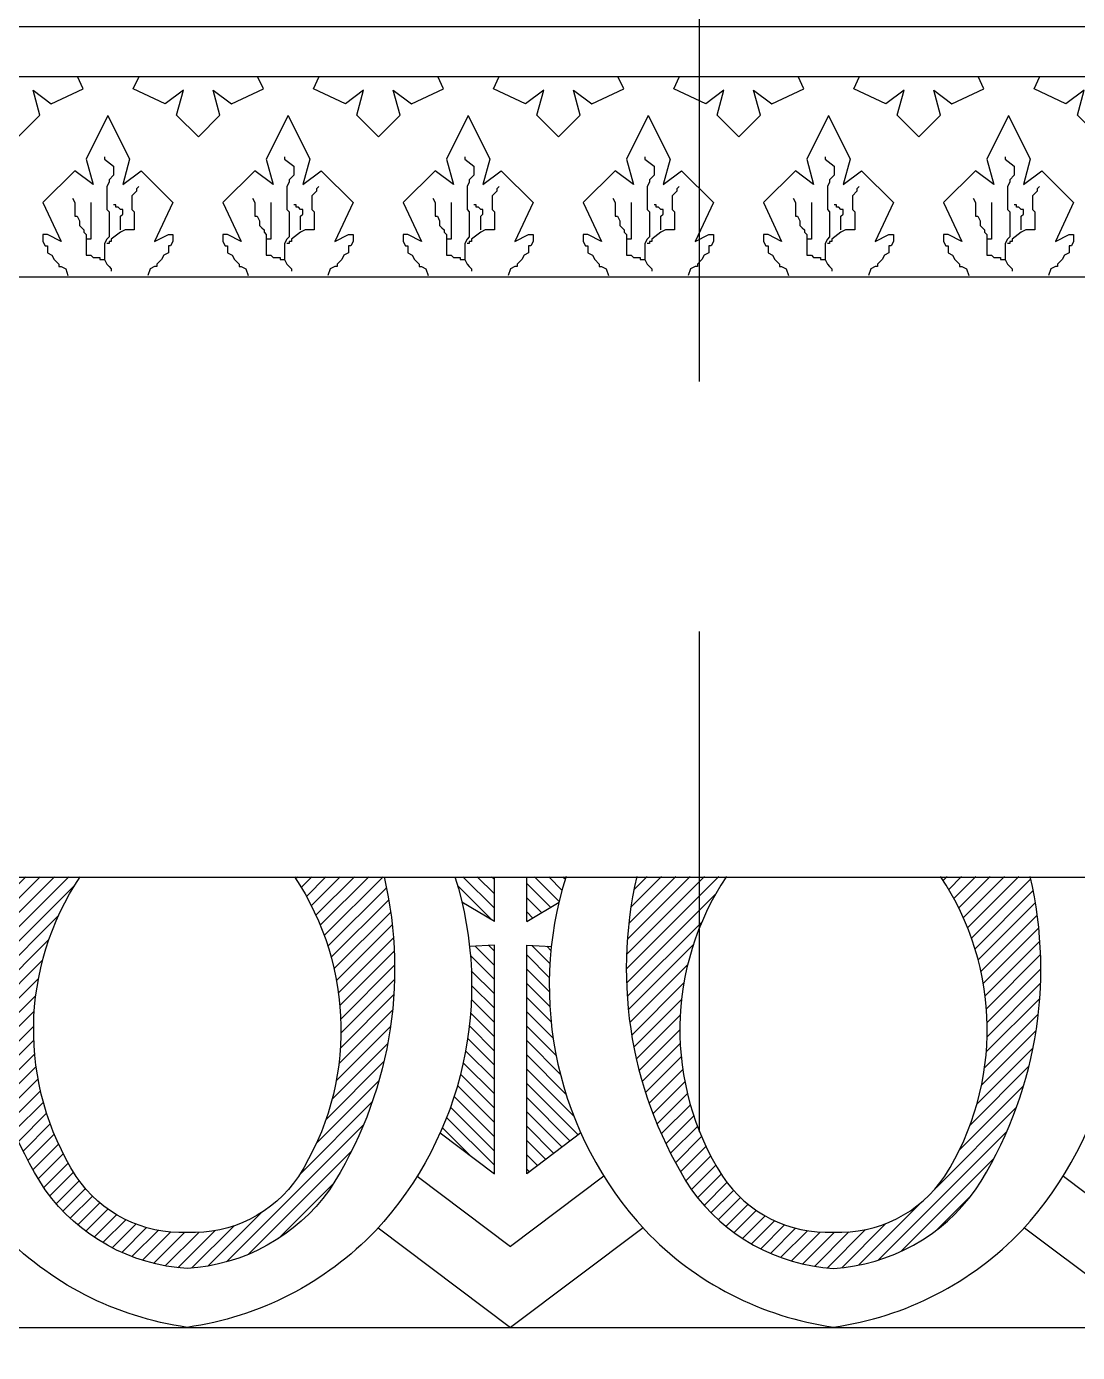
# Model space of a CAD drawing. Extents: x 225 to 2401, y 148 to 3508.
# Drawn here: x 620.2 to 725.2, y 3091 to 3223.5 of the extents above; entities that cross this region are included whole.
import ezdxf

# ---------------------------------------------------------------- set-up
doc = ezdxf.new("R2010")
doc.units = 0
doc.header["$LTSCALE"] = 10
doc.header["$MEASUREMENT"] = 0
doc.linetypes.add('HIDDEN', pattern=[0.375, 0.25, -0.125])
doc.layers.add('3', color=3, linetype='CONTINUOUS')
doc.layers.add('7', color=7, linetype='CONTINUOUS')

msp = doc.modelspace()

# ---------------------------------------------------------------- hatches: boundary and pattern name
at = {"layer": '3'}
h = msp.add_hatch(dxfattribs=at)
h.set_pattern_fill('ANSI31', color=256, scale=8.075, style=0)
h.set_pattern_definition([(45, (162.4592, 1808.6614), (-0.7137359, 0.7137359), [])])
h.paths.add_polyline_path([(625.54, 3138.5), (616.57, 3138.5, 0.20319), (622.04, 3107.2, 0.224863), (636.23, 3099.34, 0.224863), (650.43, 3107.2, 0.20319), (655.9, 3138.5), (646.93, 3138.5, -0.297247), (647.34, 3108.55, -0.262813), (636.23, 3102.96, -0.262813), (625.13, 3108.55, -0.297247)])
h = msp.add_hatch(dxfattribs=at)
h.set_pattern_fill('ANSI31', color=256, scale=8.075, style=0)
h.set_pattern_definition([(135, (1110.01, 1808.6614), (0.7137359, 0.7137359), [])])
h.paths.add_polyline_path([(670.15, 3138.5), (674.1, 3138.5, 0.018345), (673.4, 3135.95), (670.15, 3134.02)])
h.paths.add_polyline_path([(670.15, 3131.66), (672.64, 3131.53, 0.133078), (675.57, 3112.9), (670.15, 3108.81)])
h.paths.add_polyline_path([(664.43, 3131.53), (666.92, 3131.66), (666.92, 3108.81), (661.5, 3112.9, 0.133078)])
h.paths.add_polyline_path([(666.92, 3138.5), (666.92, 3134.02), (663.67, 3135.95, 0.018345), (662.97, 3138.5)])
h = msp.add_hatch(dxfattribs=at)
h.set_pattern_fill('ANSI31', color=256, scale=8.075, style=0)
h.set_pattern_definition([(45, (291.6335, 1808.6807), (-0.7137359, 0.7137359), [])])
h.paths.add_polyline_path([(720.47, 3138.52), (711.5, 3138.52, -0.297247), (711.92, 3108.57, -0.262813), (700.81, 3102.98, -0.262813), (689.7, 3108.57, -0.297247), (690.11, 3138.52), (681.15, 3138.52, 0.20319), (686.61, 3107.22, 0.224863), (700.81, 3099.35, 0.224863), (715, 3107.22, 0.20319)])

# ---------------------------------------------------------------- linework, layer by layer
at = {"layer": '3', "linetype": 'HIDDEN', "ltscale": 20}
msp.add_line((687.43, 338), (687.43, 3507.88), dxfattribs=at)
at = {"layer": '3'}
for p, q in [((277.43, 3218.47), (1385.49, 3218.47)), ((621.43, 3198.47), (635.14, 3198.47)), ((639.43, 3198.47), (653.14, 3198.47)), ((639.43, 3198.47), (653.14, 3198.47)), ((657.43, 3198.47), (671.14, 3198.47)), ((675.43, 3198.47), (689.14, 3198.47)), ((693.43, 3198.47), (707.14, 3198.47)), ((693.43, 3198.47), (707.14, 3198.47)), ((711.43, 3198.47), (725.14, 3198.47)), ((666.92, 3134.02), (666.92, 3138.5)), ((670.15, 3134.02), (670.15, 3138.5)), ((666.92, 3134.02), (663.67, 3135.95)), ((670.15, 3134.02), (673.4, 3135.95)), ((666.92, 3131.66), (664.43, 3131.53)), ((666.92, 3108.81), (666.92, 3131.66)), ((670.15, 3108.81), (670.15, 3131.66)), ((670.15, 3131.66), (672.64, 3131.53)), ((661.5, 3112.9), (666.92, 3108.81)), ((675.57, 3112.9), (670.15, 3108.81)), ((659.19, 3108.57), (668.53, 3101.54)), ((677.87, 3108.57), (668.53, 3101.54)), ((723.77, 3108.59), (733.11, 3101.55)), ((655.3, 3103.41), (668.53, 3093.45)), ((681.77, 3103.41), (668.53, 3093.45)), ((719.88, 3103.43), (733.11, 3093.47)), ((442.43, 3093.47), (1378.48, 3093.47))]:
    msp.add_line(p, q, dxfattribs=at)
for points in [[(619.34, 3212.43), (621.5, 3214.61), (620.82, 3217.11), (622.64, 3215.75), (625.84, 3217.24), (625.26, 3218.47)], [(637.34, 3212.43), (635.17, 3214.61), (635.85, 3217.11), (634.03, 3215.75), (630.84, 3217.24), (631.41, 3218.47)], [(637.34, 3212.43), (639.5, 3214.61), (638.82, 3217.11), (640.64, 3215.75), (643.84, 3217.24), (643.26, 3218.47)], [(655.34, 3212.43), (653.17, 3214.61), (653.85, 3217.11), (652.03, 3215.75), (648.84, 3217.24), (649.41, 3218.47)], [(655.34, 3212.43), (653.17, 3214.61), (653.85, 3217.11), (652.03, 3215.75), (648.84, 3217.24), (649.41, 3218.47)], [(655.34, 3212.43), (657.5, 3214.61), (656.82, 3217.11), (658.64, 3215.75), (661.84, 3217.24), (661.26, 3218.47)], [(655.34, 3212.43), (657.5, 3214.61), (656.82, 3217.11), (658.64, 3215.75), (661.84, 3217.24), (661.26, 3218.47)], [(673.34, 3212.43), (671.17, 3214.61), (671.85, 3217.11), (670.03, 3215.75), (666.84, 3217.24), (667.41, 3218.47)], [(673.34, 3212.43), (675.5, 3214.61), (674.82, 3217.11), (676.64, 3215.75), (679.84, 3217.24), (679.26, 3218.47)], [(691.34, 3212.43), (689.17, 3214.61), (689.85, 3217.11), (688.03, 3215.75), (684.84, 3217.24), (685.41, 3218.47)], [(691.34, 3212.43), (693.5, 3214.61), (692.82, 3217.11), (694.64, 3215.75), (697.84, 3217.24), (697.26, 3218.47)], [(709.34, 3212.43), (707.17, 3214.61), (707.85, 3217.11), (706.03, 3215.75), (702.84, 3217.24), (703.41, 3218.47)], [(709.34, 3212.43), (707.17, 3214.61), (707.85, 3217.11), (706.03, 3215.75), (702.84, 3217.24), (703.41, 3218.47)], [(709.34, 3212.43), (711.5, 3214.61), (710.82, 3217.11), (712.64, 3215.75), (715.84, 3217.24), (715.26, 3218.47)], [(709.34, 3212.43), (711.5, 3214.61), (710.82, 3217.11), (712.64, 3215.75), (715.84, 3217.24), (715.26, 3218.47)], [(727.34, 3212.43), (725.17, 3214.61), (725.85, 3217.11), (724.03, 3215.75), (720.84, 3217.24), (721.41, 3218.47)], [(628.3, 3214.58), (626.13, 3210.2), (626.82, 3207.69), (624.99, 3209.06), (621.8, 3205.87), (623.62, 3202), (622.26, 3202.68), (622.03, 3202.68), (621.8, 3202.68), (621.8, 3202.45), (621.8, 3202), (622.03, 3201.54), (622.26, 3201.54), (622.26, 3201.31), (622.26, 3201.09), (622.26, 3200.86), (622.71, 3200.63), (622.94, 3200.17), (623.4, 3199.72), (623.4, 3199.49), (623.62, 3199.49), (624.08, 3199.26), (624.31, 3198.58)], [(628.3, 3214.58), (630.47, 3210.2), (629.78, 3207.69), (631.61, 3209.06), (634.8, 3205.87), (632.97, 3202), (634.34, 3202.68), (634.57, 3202.68), (634.8, 3202.68), (634.8, 3202.45), (634.8, 3202), (634.57, 3201.54), (634.34, 3201.54), (634.34, 3201.31), (634.34, 3201.09), (634.34, 3200.86), (633.89, 3200.63), (633.66, 3200.17), (633.2, 3199.72), (633.2, 3199.49), (632.97, 3199.49), (632.52, 3199.26), (632.29, 3198.58)], [(646.3, 3214.58), (644.13, 3210.2), (644.82, 3207.69), (642.99, 3209.06), (639.8, 3205.87), (641.62, 3202), (640.26, 3202.68), (640.03, 3202.68), (639.8, 3202.68), (639.8, 3202.45), (639.8, 3202), (640.03, 3201.54), (640.26, 3201.54), (640.26, 3201.31), (640.26, 3201.09), (640.26, 3200.86), (640.71, 3200.63), (640.94, 3200.17), (641.4, 3199.72), (641.4, 3199.49), (641.62, 3199.49), (642.08, 3199.26), (642.31, 3198.58)], [(646.3, 3214.58), (644.13, 3210.2), (644.82, 3207.69), (642.99, 3209.06), (639.8, 3205.87), (641.62, 3202), (640.26, 3202.68), (640.03, 3202.68), (639.8, 3202.68), (639.8, 3202.45), (639.8, 3202), (640.03, 3201.54), (640.26, 3201.54), (640.26, 3201.31), (640.26, 3201.09), (640.26, 3200.86), (640.71, 3200.63), (640.94, 3200.17), (641.4, 3199.72), (641.4, 3199.49), (641.62, 3199.49), (642.08, 3199.26), (642.31, 3198.58)], [(646.3, 3214.58), (648.47, 3210.2), (647.78, 3207.69), (649.61, 3209.06), (652.8, 3205.87), (650.97, 3202), (652.34, 3202.68), (652.57, 3202.68), (652.8, 3202.68), (652.8, 3202.45), (652.8, 3202), (652.57, 3201.54), (652.34, 3201.54), (652.34, 3201.31), (652.34, 3201.09), (652.34, 3200.86), (651.89, 3200.63), (651.66, 3200.17), (651.2, 3199.72), (651.2, 3199.49), (650.97, 3199.49), (650.52, 3199.26), (650.29, 3198.58)], [(646.3, 3214.58), (648.47, 3210.2), (647.78, 3207.69), (649.61, 3209.06), (652.8, 3205.87), (650.97, 3202), (652.34, 3202.68), (652.57, 3202.68), (652.8, 3202.68), (652.8, 3202.45), (652.8, 3202), (652.57, 3201.54), (652.34, 3201.54), (652.34, 3201.31), (652.34, 3201.09), (652.34, 3200.86), (651.89, 3200.63), (651.66, 3200.17), (651.2, 3199.72), (651.2, 3199.49), (650.97, 3199.49), (650.52, 3199.26), (650.29, 3198.58)], [(664.3, 3214.58), (662.13, 3210.2), (662.82, 3207.69), (660.99, 3209.06), (657.8, 3205.87), (659.62, 3202), (658.26, 3202.68), (658.03, 3202.68), (657.8, 3202.68), (657.8, 3202.45), (657.8, 3202), (658.03, 3201.54), (658.26, 3201.54), (658.26, 3201.31), (658.26, 3201.09), (658.26, 3200.86), (658.71, 3200.63), (658.94, 3200.17), (659.4, 3199.72), (659.4, 3199.49), (659.62, 3199.49), (660.08, 3199.26), (660.31, 3198.58)], [(664.3, 3214.58), (666.47, 3210.2), (665.78, 3207.69), (667.61, 3209.06), (670.8, 3205.87), (668.97, 3202), (670.34, 3202.68), (670.57, 3202.68), (670.8, 3202.68), (670.8, 3202.45), (670.8, 3202), (670.57, 3201.54), (670.34, 3201.54), (670.34, 3201.31), (670.34, 3201.09), (670.34, 3200.86), (669.89, 3200.63), (669.66, 3200.17), (669.2, 3199.72), (669.2, 3199.49), (668.97, 3199.49), (668.52, 3199.26), (668.29, 3198.58)], [(682.3, 3214.58), (680.13, 3210.2), (680.82, 3207.69), (678.99, 3209.06), (675.8, 3205.87), (677.62, 3202), (676.26, 3202.68), (676.03, 3202.68), (675.8, 3202.68), (675.8, 3202.45), (675.8, 3202), (676.03, 3201.54), (676.26, 3201.54), (676.26, 3201.31), (676.26, 3201.09), (676.26, 3200.86), (676.71, 3200.63), (676.94, 3200.17), (677.4, 3199.72), (677.4, 3199.49), (677.62, 3199.49), (678.08, 3199.26), (678.31, 3198.58)], [(682.3, 3214.58), (684.47, 3210.2), (683.78, 3207.69), (685.61, 3209.06), (688.8, 3205.87), (686.97, 3202), (688.34, 3202.68), (688.57, 3202.68), (688.8, 3202.68), (688.8, 3202.45), (688.8, 3202), (688.57, 3201.54), (688.34, 3201.54), (688.34, 3201.31), (688.34, 3201.09), (688.34, 3200.86), (687.89, 3200.63), (687.66, 3200.17), (687.2, 3199.72), (687.2, 3199.49), (686.97, 3199.49), (686.52, 3199.26), (686.29, 3198.58)], [(700.3, 3214.58), (698.13, 3210.2), (698.82, 3207.69), (696.99, 3209.06), (693.8, 3205.87), (695.62, 3202), (694.26, 3202.68), (694.03, 3202.68), (693.8, 3202.68), (693.8, 3202.45), (693.8, 3202), (694.03, 3201.54), (694.26, 3201.54), (694.26, 3201.31), (694.26, 3201.09), (694.26, 3200.86), (694.71, 3200.63), (694.94, 3200.17), (695.4, 3199.72), (695.4, 3199.49), (695.62, 3199.49), (696.08, 3199.26), (696.31, 3198.58)], [(700.3, 3214.58), (698.13, 3210.2), (698.82, 3207.69), (696.99, 3209.06), (693.8, 3205.87), (695.62, 3202), (694.26, 3202.68), (694.03, 3202.68), (693.8, 3202.68), (693.8, 3202.45), (693.8, 3202), (694.03, 3201.54), (694.26, 3201.54), (694.26, 3201.31), (694.26, 3201.09), (694.26, 3200.86), (694.71, 3200.63), (694.94, 3200.17), (695.4, 3199.72), (695.4, 3199.49), (695.62, 3199.49), (696.08, 3199.26), (696.31, 3198.58)], [(700.3, 3214.58), (702.47, 3210.2), (701.78, 3207.69), (703.61, 3209.06), (706.8, 3205.87), (704.97, 3202), (706.34, 3202.68), (706.57, 3202.68), (706.8, 3202.68), (706.8, 3202.45), (706.8, 3202), (706.57, 3201.54), (706.34, 3201.54), (706.34, 3201.31), (706.34, 3201.09), (706.34, 3200.86), (705.89, 3200.63), (705.66, 3200.17), (705.2, 3199.72), (705.2, 3199.49), (704.97, 3199.49), (704.52, 3199.26), (704.29, 3198.58)], [(700.3, 3214.58), (702.47, 3210.2), (701.78, 3207.69), (703.61, 3209.06), (706.8, 3205.87), (704.97, 3202), (706.34, 3202.68), (706.57, 3202.68), (706.8, 3202.68), (706.8, 3202.45), (706.8, 3202), (706.57, 3201.54), (706.34, 3201.54), (706.34, 3201.31), (706.34, 3201.09), (706.34, 3200.86), (705.89, 3200.63), (705.66, 3200.17), (705.2, 3199.72), (705.2, 3199.49), (704.97, 3199.49), (704.52, 3199.26), (704.29, 3198.58)], [(718.3, 3214.58), (716.13, 3210.2), (716.82, 3207.69), (714.99, 3209.06), (711.8, 3205.87), (713.62, 3202), (712.26, 3202.68), (712.03, 3202.68), (711.8, 3202.68), (711.8, 3202.45), (711.8, 3202), (712.03, 3201.54), (712.26, 3201.54), (712.26, 3201.31), (712.26, 3201.09), (712.26, 3200.86), (712.71, 3200.63), (712.94, 3200.17), (713.4, 3199.72), (713.4, 3199.49), (713.62, 3199.49), (714.08, 3199.26), (714.31, 3198.58)], [(718.3, 3214.58), (720.47, 3210.2), (719.78, 3207.69), (721.61, 3209.06), (724.8, 3205.87), (722.97, 3202), (724.34, 3202.68), (724.57, 3202.68), (724.8, 3202.68), (724.8, 3202.45), (724.8, 3202), (724.57, 3201.54), (724.34, 3201.54), (724.34, 3201.31), (724.34, 3201.09), (724.34, 3200.86), (723.89, 3200.63), (723.66, 3200.17), (723.2, 3199.72), (723.2, 3199.49), (722.97, 3199.49), (722.52, 3199.26), (722.29, 3198.58)], [(627.96, 3210.43), (627.96, 3210.2), (628.87, 3209.52), (628.87, 3209.06), (628.87, 3208.61), (628.41, 3208.15), (628.41, 3207.92), (628.19, 3207.47), (628.19, 3207.01), (628.19, 3206.33), (628.19, 3205.87), (628.19, 3205.64), (628.19, 3205.19), (628.19, 3205.19), (628.19, 3205.19), (628.41, 3204.96), (628.41, 3204.73), (628.41, 3204.28), (628.41, 3203.82), (628.41, 3203.59), (628.41, 3203.59), (628.41, 3203.36), (628.41, 3202.91), (628.41, 3202.45), (628.19, 3202.22), (627.96, 3201.77), (627.96, 3201.54), (627.96, 3201.09), (627.96, 3200.86), (627.96, 3200.17), (628.19, 3199.72), (628.41, 3199.49), (628.64, 3199.26), (628.64, 3199.03)], [(645.96, 3210.43), (645.96, 3210.2), (646.87, 3209.52), (646.87, 3209.06), (646.87, 3208.61), (646.41, 3208.15), (646.41, 3207.92), (646.19, 3207.47), (646.19, 3207.01), (646.19, 3206.33), (646.19, 3205.87), (646.19, 3205.64), (646.19, 3205.19), (646.19, 3205.19), (646.19, 3205.19), (646.41, 3204.96), (646.41, 3204.73), (646.41, 3204.28), (646.41, 3203.82), (646.41, 3203.59), (646.41, 3203.59), (646.41, 3203.36), (646.41, 3202.91), (646.41, 3202.45), (646.19, 3202.22), (645.96, 3201.77), (645.96, 3201.54), (645.96, 3201.09), (645.96, 3200.86), (645.96, 3200.17), (646.19, 3199.72), (646.41, 3199.49), (646.64, 3199.26), (646.64, 3199.03)], [(645.96, 3210.43), (645.96, 3210.2), (646.87, 3209.52), (646.87, 3209.06), (646.87, 3208.61), (646.41, 3208.15), (646.41, 3207.92), (646.19, 3207.47), (646.19, 3207.01), (646.19, 3206.33), (646.19, 3205.87), (646.19, 3205.64), (646.19, 3205.19), (646.19, 3205.19), (646.19, 3205.19), (646.41, 3204.96), (646.41, 3204.73), (646.41, 3204.28), (646.41, 3203.82), (646.41, 3203.59), (646.41, 3203.59), (646.41, 3203.36), (646.41, 3202.91), (646.41, 3202.45), (646.19, 3202.22), (645.96, 3201.77), (645.96, 3201.54), (645.96, 3201.09), (645.96, 3200.86), (645.96, 3200.17), (646.19, 3199.72), (646.41, 3199.49), (646.64, 3199.26), (646.64, 3199.03)], [(663.96, 3210.43), (663.96, 3210.2), (664.87, 3209.52), (664.87, 3209.06), (664.87, 3208.61), (664.41, 3208.15), (664.41, 3207.92), (664.19, 3207.47), (664.19, 3207.01), (664.19, 3206.33), (664.19, 3205.87), (664.19, 3205.64), (664.19, 3205.19), (664.19, 3205.19), (664.19, 3205.19), (664.41, 3204.96), (664.41, 3204.73), (664.41, 3204.28), (664.41, 3203.82), (664.41, 3203.59), (664.41, 3203.59), (664.41, 3203.36), (664.41, 3202.91), (664.41, 3202.45), (664.19, 3202.22), (663.96, 3201.77), (663.96, 3201.54), (663.96, 3201.09), (663.96, 3200.86), (663.96, 3200.17), (664.19, 3199.72), (664.41, 3199.49), (664.64, 3199.26), (664.64, 3199.03)], [(681.96, 3210.43), (681.96, 3210.2), (682.87, 3209.52), (682.87, 3209.06), (682.87, 3208.61), (682.41, 3208.15), (682.41, 3207.92), (682.19, 3207.47), (682.19, 3207.01), (682.19, 3206.33), (682.19, 3205.87), (682.19, 3205.64), (682.19, 3205.19), (682.19, 3205.19), (682.19, 3205.19), (682.41, 3204.96), (682.41, 3204.73), (682.41, 3204.28), (682.41, 3203.82), (682.41, 3203.59), (682.41, 3203.59), (682.41, 3203.36), (682.41, 3202.91), (682.41, 3202.45), (682.19, 3202.22), (681.96, 3201.77), (681.96, 3201.54), (681.96, 3201.09), (681.96, 3200.86), (681.96, 3200.17), (682.19, 3199.72), (682.41, 3199.49), (682.64, 3199.26), (682.64, 3199.03)], [(699.96, 3210.43), (699.96, 3210.2), (700.87, 3209.52), (700.87, 3209.06), (700.87, 3208.61), (700.41, 3208.15), (700.41, 3207.92), (700.19, 3207.47), (700.19, 3207.01), (700.19, 3206.33), (700.19, 3205.87), (700.19, 3205.64), (700.19, 3205.19), (700.19, 3205.19), (700.19, 3205.19), (700.41, 3204.96), (700.41, 3204.73), (700.41, 3204.28), (700.41, 3203.82), (700.41, 3203.59), (700.41, 3203.59), (700.41, 3203.36), (700.41, 3202.91), (700.41, 3202.45), (700.19, 3202.22), (699.96, 3201.77), (699.96, 3201.54), (699.96, 3201.09), (699.96, 3200.86), (699.96, 3200.17), (700.19, 3199.72), (700.41, 3199.49), (700.64, 3199.26), (700.64, 3199.03)], [(699.96, 3210.43), (699.96, 3210.2), (700.87, 3209.52), (700.87, 3209.06), (700.87, 3208.61), (700.41, 3208.15), (700.41, 3207.92), (700.19, 3207.47), (700.19, 3207.01), (700.19, 3206.33), (700.19, 3205.87), (700.19, 3205.64), (700.19, 3205.19), (700.19, 3205.19), (700.19, 3205.19), (700.41, 3204.96), (700.41, 3204.73), (700.41, 3204.28), (700.41, 3203.82), (700.41, 3203.59), (700.41, 3203.59), (700.41, 3203.36), (700.41, 3202.91), (700.41, 3202.45), (700.19, 3202.22), (699.96, 3201.77), (699.96, 3201.54), (699.96, 3201.09), (699.96, 3200.86), (699.96, 3200.17), (700.19, 3199.72), (700.41, 3199.49), (700.64, 3199.26), (700.64, 3199.03)], [(717.96, 3210.43), (717.96, 3210.2), (718.87, 3209.52), (718.87, 3209.06), (718.87, 3208.61), (718.41, 3208.15), (718.41, 3207.92), (718.19, 3207.47), (718.19, 3207.01), (718.19, 3206.33), (718.19, 3205.87), (718.19, 3205.64), (718.19, 3205.19), (718.19, 3205.19), (718.19, 3205.19), (718.41, 3204.96), (718.41, 3204.73), (718.41, 3204.28), (718.41, 3203.82), (718.41, 3203.59), (718.41, 3203.59), (718.41, 3203.36), (718.41, 3202.91), (718.41, 3202.45), (718.19, 3202.22), (717.96, 3201.77), (717.96, 3201.54), (717.96, 3201.09), (717.96, 3200.86), (717.96, 3200.17), (718.19, 3199.72), (718.41, 3199.49), (718.64, 3199.26), (718.64, 3199.03)], [(631.38, 3207.47), (631.15, 3207.24), (631.15, 3207.01), (630.69, 3206.55), (630.69, 3205.87), (630.69, 3205.19), (630.92, 3204.96), (630.92, 3204.73), (630.92, 3204.5), (630.92, 3203.59), (630.92, 3203.36), (630.92, 3203.14), (630.92, 3203.14), (630.47, 3203.14), (630.01, 3203.14), (629.55, 3202.91), (628.64, 3202.22), (628.64, 3202), (628.41, 3202), (628.41, 3201.77), (628.19, 3201.77), (628.19, 3201.77)], [(649.38, 3207.47), (649.15, 3207.24), (649.15, 3207.01), (648.69, 3206.55), (648.69, 3205.87), (648.69, 3205.19), (648.92, 3204.96), (648.92, 3204.73), (648.92, 3204.5), (648.92, 3203.59), (648.92, 3203.36), (648.92, 3203.14), (648.92, 3203.14), (648.47, 3203.14), (648.01, 3203.14), (647.55, 3202.91), (646.64, 3202.22), (646.64, 3202), (646.41, 3202), (646.41, 3201.77), (646.19, 3201.77), (646.19, 3201.77)], [(649.38, 3207.47), (649.15, 3207.24), (649.15, 3207.01), (648.69, 3206.55), (648.69, 3205.87), (648.69, 3205.19), (648.92, 3204.96), (648.92, 3204.73), (648.92, 3204.5), (648.92, 3203.59), (648.92, 3203.36), (648.92, 3203.14), (648.92, 3203.14), (648.47, 3203.14), (648.01, 3203.14), (647.55, 3202.91), (646.64, 3202.22), (646.64, 3202), (646.41, 3202), (646.41, 3201.77), (646.19, 3201.77), (646.19, 3201.77)], [(667.38, 3207.47), (667.15, 3207.24), (667.15, 3207.01), (666.69, 3206.55), (666.69, 3205.87), (666.69, 3205.19), (666.92, 3204.96), (666.92, 3204.73), (666.92, 3204.5), (666.92, 3203.59), (666.92, 3203.36), (666.92, 3203.14), (666.92, 3203.14), (666.47, 3203.14), (666.01, 3203.14), (665.55, 3202.91), (664.64, 3202.22), (664.64, 3202), (664.41, 3202), (664.41, 3201.77), (664.19, 3201.77), (664.19, 3201.77)], [(685.38, 3207.47), (685.15, 3207.24), (685.15, 3207.01), (684.69, 3206.55), (684.69, 3205.87), (684.69, 3205.19), (684.92, 3204.96), (684.92, 3204.73), (684.92, 3204.5), (684.92, 3203.59), (684.92, 3203.36), (684.92, 3203.14), (684.92, 3203.14), (684.47, 3203.14), (684.01, 3203.14), (683.55, 3202.91), (682.64, 3202.22), (682.64, 3202), (682.41, 3202), (682.41, 3201.77), (682.19, 3201.77), (682.19, 3201.77)], [(703.38, 3207.47), (703.15, 3207.24), (703.15, 3207.01), (702.69, 3206.55), (702.69, 3205.87), (702.69, 3205.19), (702.92, 3204.96), (702.92, 3204.73), (702.92, 3204.5), (702.92, 3203.59), (702.92, 3203.36), (702.92, 3203.14), (702.92, 3203.14), (702.47, 3203.14), (702.01, 3203.14), (701.55, 3202.91), (700.64, 3202.22), (700.64, 3202), (700.41, 3202), (700.41, 3201.77), (700.19, 3201.77), (700.19, 3201.77)], [(703.38, 3207.47), (703.15, 3207.24), (703.15, 3207.01), (702.69, 3206.55), (702.69, 3205.87), (702.69, 3205.19), (702.92, 3204.96), (702.92, 3204.73), (702.92, 3204.5), (702.92, 3203.59), (702.92, 3203.36), (702.92, 3203.14), (702.92, 3203.14), (702.47, 3203.14), (702.01, 3203.14), (701.55, 3202.91), (700.64, 3202.22), (700.64, 3202), (700.41, 3202), (700.41, 3201.77), (700.19, 3201.77), (700.19, 3201.77)], [(721.38, 3207.47), (721.15, 3207.24), (721.15, 3207.01), (720.69, 3206.55), (720.69, 3205.87), (720.69, 3205.19), (720.92, 3204.96), (720.92, 3204.73), (720.92, 3204.5), (720.92, 3203.59), (720.92, 3203.36), (720.92, 3203.14), (720.92, 3203.14), (720.47, 3203.14), (720.01, 3203.14), (719.55, 3202.91), (718.64, 3202.22), (718.64, 3202), (718.41, 3202), (718.41, 3201.77), (718.19, 3201.77), (718.19, 3201.77)], [(624.76, 3206.33), (624.99, 3205.87), (624.99, 3205.64), (624.99, 3205.19), (624.99, 3205.19), (624.99, 3205.19), (624.99, 3204.96), (624.99, 3204.73), (624.99, 3204.5), (624.99, 3204.5), (625.22, 3204.5), (625.45, 3204.05), (625.45, 3203.82), (625.45, 3203.59), (625.68, 3203.36), (625.9, 3203.14), (625.9, 3203.14), (625.9, 3202.91), (626.13, 3202.68), (626.13, 3202.45), (626.13, 3202), (626.13, 3201.54), (626.13, 3201.09), (626.13, 3200.63), (626.59, 3200.63), (626.82, 3200.4), (626.82, 3200.4), (627.04, 3200.4), (627.5, 3200.4), (627.5, 3200.17), (627.73, 3200.17), (627.96, 3200.17), (627.96, 3200.17)], [(626.59, 3205.87), (626.59, 3205.87), (626.59, 3205.64), (626.59, 3205.42), (626.59, 3205.19), (626.59, 3205.19), (626.59, 3204.96), (626.59, 3204.5), (626.59, 3203.82), (626.59, 3203.36), (626.59, 3202.91), (626.59, 3202.68), (626.59, 3202.22), (626.36, 3202.22), (626.13, 3202.22), (626.13, 3202), (626.13, 3201.77), (626.13, 3201.54)], [(629.55, 3203.14), (629.55, 3203.36), (629.55, 3203.36), (629.55, 3204.05), (629.55, 3204.28), (629.55, 3204.28), (629.55, 3204.28), (629.55, 3204.5), (629.78, 3204.73), (629.78, 3204.96), (629.78, 3205.19), (629.78, 3205.19), (629.78, 3205.19), (629.78, 3205.19), (629.55, 3205.19), (629.33, 3205.42), (629.33, 3205.42), (629.1, 3205.42), (629.1, 3205.42), (629.1, 3205.64), (628.87, 3205.64)], [(642.76, 3206.33), (642.99, 3205.87), (642.99, 3205.64), (642.99, 3205.19), (642.99, 3205.19), (642.99, 3205.19), (642.99, 3204.96), (642.99, 3204.73), (642.99, 3204.5), (642.99, 3204.5), (643.22, 3204.5), (643.45, 3204.05), (643.45, 3203.82), (643.45, 3203.59), (643.68, 3203.36), (643.9, 3203.14), (643.9, 3203.14), (643.9, 3202.91), (644.13, 3202.68), (644.13, 3202.45), (644.13, 3202), (644.13, 3201.54), (644.13, 3201.09), (644.13, 3200.63), (644.59, 3200.63), (644.82, 3200.4), (644.82, 3200.4), (645.04, 3200.4), (645.5, 3200.4), (645.5, 3200.17), (645.73, 3200.17), (645.96, 3200.17), (645.96, 3200.17)], [(642.76, 3206.33), (642.99, 3205.87), (642.99, 3205.64), (642.99, 3205.19), (642.99, 3205.19), (642.99, 3205.19), (642.99, 3204.96), (642.99, 3204.73), (642.99, 3204.5), (642.99, 3204.5), (643.22, 3204.5), (643.45, 3204.05), (643.45, 3203.82), (643.45, 3203.59), (643.68, 3203.36), (643.9, 3203.14), (643.9, 3203.14), (643.9, 3202.91), (644.13, 3202.68), (644.13, 3202.45), (644.13, 3202), (644.13, 3201.54), (644.13, 3201.09), (644.13, 3200.63), (644.59, 3200.63), (644.82, 3200.4), (644.82, 3200.4), (645.04, 3200.4), (645.5, 3200.4), (645.5, 3200.17), (645.73, 3200.17), (645.96, 3200.17), (645.96, 3200.17)], [(644.59, 3205.87), (644.59, 3205.87), (644.59, 3205.64), (644.59, 3205.42), (644.59, 3205.19), (644.59, 3205.19), (644.59, 3204.96), (644.59, 3204.5), (644.59, 3203.82), (644.59, 3203.36), (644.59, 3202.91), (644.59, 3202.68), (644.59, 3202.22), (644.36, 3202.22), (644.13, 3202.22), (644.13, 3202), (644.13, 3201.77), (644.13, 3201.54)], [(644.59, 3205.87), (644.59, 3205.87), (644.59, 3205.64), (644.59, 3205.42), (644.59, 3205.19), (644.59, 3205.19), (644.59, 3204.96), (644.59, 3204.5), (644.59, 3203.82), (644.59, 3203.36), (644.59, 3202.91), (644.59, 3202.68), (644.59, 3202.22), (644.36, 3202.22), (644.13, 3202.22), (644.13, 3202), (644.13, 3201.77), (644.13, 3201.54)], [(647.55, 3203.14), (647.55, 3203.36), (647.55, 3203.36), (647.55, 3204.05), (647.55, 3204.28), (647.55, 3204.28), (647.55, 3204.28), (647.55, 3204.5), (647.78, 3204.73), (647.78, 3204.96), (647.78, 3205.19), (647.78, 3205.19), (647.78, 3205.19), (647.78, 3205.19), (647.55, 3205.19), (647.33, 3205.42), (647.33, 3205.42), (647.1, 3205.42), (647.1, 3205.42), (647.1, 3205.64), (646.87, 3205.64)], [(647.55, 3203.14), (647.55, 3203.36), (647.55, 3203.36), (647.55, 3204.05), (647.55, 3204.28), (647.55, 3204.28), (647.55, 3204.28), (647.55, 3204.5), (647.78, 3204.73), (647.78, 3204.96), (647.78, 3205.19), (647.78, 3205.19), (647.78, 3205.19), (647.78, 3205.19), (647.55, 3205.19), (647.33, 3205.42), (647.33, 3205.42), (647.1, 3205.42), (647.1, 3205.42), (647.1, 3205.64), (646.87, 3205.64)], [(660.76, 3206.33), (660.99, 3205.87), (660.99, 3205.64), (660.99, 3205.19), (660.99, 3205.19), (660.99, 3205.19), (660.99, 3204.96), (660.99, 3204.73), (660.99, 3204.5), (660.99, 3204.5), (661.22, 3204.5), (661.45, 3204.05), (661.45, 3203.82), (661.45, 3203.59), (661.68, 3203.36), (661.9, 3203.14), (661.9, 3203.14), (661.9, 3202.91), (662.13, 3202.68), (662.13, 3202.45), (662.13, 3202), (662.13, 3201.54), (662.13, 3201.09), (662.13, 3200.63), (662.59, 3200.63), (662.82, 3200.4), (662.82, 3200.4), (663.04, 3200.4), (663.5, 3200.4), (663.5, 3200.17), (663.73, 3200.17), (663.96, 3200.17), (663.96, 3200.17)], [(662.59, 3205.87), (662.59, 3205.87), (662.59, 3205.64), (662.59, 3205.42), (662.59, 3205.19), (662.59, 3205.19), (662.59, 3204.96), (662.59, 3204.5), (662.59, 3203.82), (662.59, 3203.36), (662.59, 3202.91), (662.59, 3202.68), (662.59, 3202.22), (662.36, 3202.22), (662.13, 3202.22), (662.13, 3202), (662.13, 3201.77), (662.13, 3201.54)], [(665.55, 3203.14), (665.55, 3203.36), (665.55, 3203.36), (665.55, 3204.05), (665.55, 3204.28), (665.55, 3204.28), (665.55, 3204.28), (665.55, 3204.5), (665.78, 3204.73), (665.78, 3204.96), (665.78, 3205.19), (665.78, 3205.19), (665.78, 3205.19), (665.78, 3205.19), (665.55, 3205.19), (665.33, 3205.42), (665.33, 3205.42), (665.1, 3205.42), (665.1, 3205.42), (665.1, 3205.64), (664.87, 3205.64)], [(678.76, 3206.33), (678.99, 3205.87), (678.99, 3205.64), (678.99, 3205.19), (678.99, 3205.19), (678.99, 3205.19), (678.99, 3204.96), (678.99, 3204.73), (678.99, 3204.5), (678.99, 3204.5), (679.22, 3204.5), (679.45, 3204.05), (679.45, 3203.82), (679.45, 3203.59), (679.68, 3203.36), (679.9, 3203.14), (679.9, 3203.14), (679.9, 3202.91), (680.13, 3202.68), (680.13, 3202.45), (680.13, 3202), (680.13, 3201.54), (680.13, 3201.09), (680.13, 3200.63), (680.59, 3200.63), (680.82, 3200.4), (680.82, 3200.4), (681.04, 3200.4), (681.5, 3200.4), (681.5, 3200.17), (681.73, 3200.17), (681.96, 3200.17), (681.96, 3200.17)], [(680.59, 3205.87), (680.59, 3205.87), (680.59, 3205.64), (680.59, 3205.42), (680.59, 3205.19), (680.59, 3205.19), (680.59, 3204.96), (680.59, 3204.5), (680.59, 3203.82), (680.59, 3203.36), (680.59, 3202.91), (680.59, 3202.68), (680.59, 3202.22), (680.36, 3202.22), (680.13, 3202.22), (680.13, 3202), (680.13, 3201.77), (680.13, 3201.54)], [(683.55, 3203.14), (683.55, 3203.36), (683.55, 3203.36), (683.55, 3204.05), (683.55, 3204.28), (683.55, 3204.28), (683.55, 3204.28), (683.55, 3204.5), (683.78, 3204.73), (683.78, 3204.96), (683.78, 3205.19), (683.78, 3205.19), (683.78, 3205.19), (683.78, 3205.19), (683.55, 3205.19), (683.33, 3205.42), (683.33, 3205.42), (683.1, 3205.42), (683.1, 3205.42), (683.1, 3205.64), (682.87, 3205.64)], [(696.76, 3206.33), (696.99, 3205.87), (696.99, 3205.64), (696.99, 3205.19), (696.99, 3205.19), (696.99, 3205.19), (696.99, 3204.96), (696.99, 3204.73), (696.99, 3204.5), (696.99, 3204.5), (697.22, 3204.5), (697.45, 3204.05), (697.45, 3203.82), (697.45, 3203.59), (697.68, 3203.36), (697.9, 3203.14), (697.9, 3203.14), (697.9, 3202.91), (698.13, 3202.68), (698.13, 3202.45), (698.13, 3202), (698.13, 3201.54), (698.13, 3201.09), (698.13, 3200.63), (698.59, 3200.63), (698.82, 3200.4), (698.82, 3200.4), (699.04, 3200.4), (699.5, 3200.4), (699.5, 3200.17), (699.73, 3200.17), (699.96, 3200.17), (699.96, 3200.17)], [(696.76, 3206.33), (696.99, 3205.87), (696.99, 3205.64), (696.99, 3205.19), (696.99, 3205.19), (696.99, 3205.19), (696.99, 3204.96), (696.99, 3204.73), (696.99, 3204.5), (696.99, 3204.5), (697.22, 3204.5), (697.45, 3204.05), (697.45, 3203.82), (697.45, 3203.59), (697.68, 3203.36), (697.9, 3203.14), (697.9, 3203.14), (697.9, 3202.91), (698.13, 3202.68), (698.13, 3202.45), (698.13, 3202), (698.13, 3201.54), (698.13, 3201.09), (698.13, 3200.63), (698.59, 3200.63), (698.82, 3200.4), (698.82, 3200.4), (699.04, 3200.4), (699.5, 3200.4), (699.5, 3200.17), (699.73, 3200.17), (699.96, 3200.17), (699.96, 3200.17)], [(698.59, 3205.87), (698.59, 3205.87), (698.59, 3205.64), (698.59, 3205.42), (698.59, 3205.19), (698.59, 3205.19), (698.59, 3204.96), (698.59, 3204.5), (698.59, 3203.82), (698.59, 3203.36), (698.59, 3202.91), (698.59, 3202.68), (698.59, 3202.22), (698.36, 3202.22), (698.13, 3202.22), (698.13, 3202), (698.13, 3201.77), (698.13, 3201.54)], [(698.59, 3205.87), (698.59, 3205.87), (698.59, 3205.64), (698.59, 3205.42), (698.59, 3205.19), (698.59, 3205.19), (698.59, 3204.96), (698.59, 3204.5), (698.59, 3203.82), (698.59, 3203.36), (698.59, 3202.91), (698.59, 3202.68), (698.59, 3202.22), (698.36, 3202.22), (698.13, 3202.22), (698.13, 3202), (698.13, 3201.77), (698.13, 3201.54)], [(701.55, 3203.14), (701.55, 3203.36), (701.55, 3203.36), (701.55, 3204.05), (701.55, 3204.28), (701.55, 3204.28), (701.55, 3204.28), (701.55, 3204.5), (701.78, 3204.73), (701.78, 3204.96), (701.78, 3205.19), (701.78, 3205.19), (701.78, 3205.19), (701.78, 3205.19), (701.55, 3205.19), (701.33, 3205.42), (701.33, 3205.42), (701.1, 3205.42), (701.1, 3205.42), (701.1, 3205.64), (700.87, 3205.64)], [(701.55, 3203.14), (701.55, 3203.36), (701.55, 3203.36), (701.55, 3204.05), (701.55, 3204.28), (701.55, 3204.28), (701.55, 3204.28), (701.55, 3204.5), (701.78, 3204.73), (701.78, 3204.96), (701.78, 3205.19), (701.78, 3205.19), (701.78, 3205.19), (701.78, 3205.19), (701.55, 3205.19), (701.33, 3205.42), (701.33, 3205.42), (701.1, 3205.42), (701.1, 3205.42), (701.1, 3205.64), (700.87, 3205.64)], [(714.76, 3206.33), (714.99, 3205.87), (714.99, 3205.64), (714.99, 3205.19), (714.99, 3205.19), (714.99, 3205.19), (714.99, 3204.96), (714.99, 3204.73), (714.99, 3204.5), (714.99, 3204.5), (715.22, 3204.5), (715.45, 3204.05), (715.45, 3203.82), (715.45, 3203.59), (715.68, 3203.36), (715.9, 3203.14), (715.9, 3203.14), (715.9, 3202.91), (716.13, 3202.68), (716.13, 3202.45), (716.13, 3202), (716.13, 3201.54), (716.13, 3201.09), (716.13, 3200.63), (716.59, 3200.63), (716.82, 3200.4), (716.82, 3200.4), (717.04, 3200.4), (717.5, 3200.4), (717.5, 3200.17), (717.73, 3200.17), (717.96, 3200.17), (717.96, 3200.17)], [(716.59, 3205.87), (716.59, 3205.87), (716.59, 3205.64), (716.59, 3205.42), (716.59, 3205.19), (716.59, 3205.19), (716.59, 3204.96), (716.59, 3204.5), (716.59, 3203.82), (716.59, 3203.36), (716.59, 3202.91), (716.59, 3202.68), (716.59, 3202.22), (716.36, 3202.22), (716.13, 3202.22), (716.13, 3202), (716.13, 3201.77), (716.13, 3201.54)], [(719.55, 3203.14), (719.55, 3203.36), (719.55, 3203.36), (719.55, 3204.05), (719.55, 3204.28), (719.55, 3204.28), (719.55, 3204.28), (719.55, 3204.5), (719.78, 3204.73), (719.78, 3204.96), (719.78, 3205.19), (719.78, 3205.19), (719.78, 3205.19), (719.78, 3205.19), (719.55, 3205.19), (719.33, 3205.42), (719.33, 3205.42), (719.1, 3205.42), (719.1, 3205.42), (719.1, 3205.64), (718.87, 3205.64)]]:
    msp.add_lwpolyline(points, dxfattribs=at)
for points in [[(662.97, 3138.5, -0.269333), (655.06, 3103.15, -0.168546), (636.23, 3093.47, -0.168546), (617.41, 3103.15, -0.269333), (609.5, 3138.5)], [(655.9, 3138.5, -0.20319), (650.43, 3107.2, -0.224863), (636.23, 3099.34, -0.224863), (622.04, 3107.2, -0.20319), (616.57, 3138.5)], [(646.93, 3138.5, -0.297247), (647.34, 3108.55, -0.262813), (636.23, 3102.96, -0.262813), (625.13, 3108.55, -0.297247), (625.54, 3138.5)], [(674.08, 3138.52, 0.269333), (681.98, 3103.17, 0.168546), (700.81, 3093.49, 0.168546), (719.64, 3103.17, 0.269333), (727.54, 3138.52)], [(681.15, 3138.52, 0.20319), (686.61, 3107.22, 0.224863), (700.81, 3099.35, 0.224863), (715, 3107.22, 0.20319), (720.47, 3138.52)], [(690.11, 3138.52, 0.297247), (689.7, 3108.57, 0.262813), (700.81, 3102.98, 0.262813), (711.92, 3108.57, 0.297247), (711.5, 3138.52)]]:
    msp.add_lwpolyline(points, format="xyb", dxfattribs=at)
at = {"layer": '7'}
for p, q in [((277.43, 3223.47), (1386.15, 3223.47)), ((297.43, 3198.47), (1383.15, 3198.47)), ((411.27, 3138.47), (1378.92, 3138.47))]:
    msp.add_line(p, q, dxfattribs=at)

doc.saveas('drawing.dxf')
